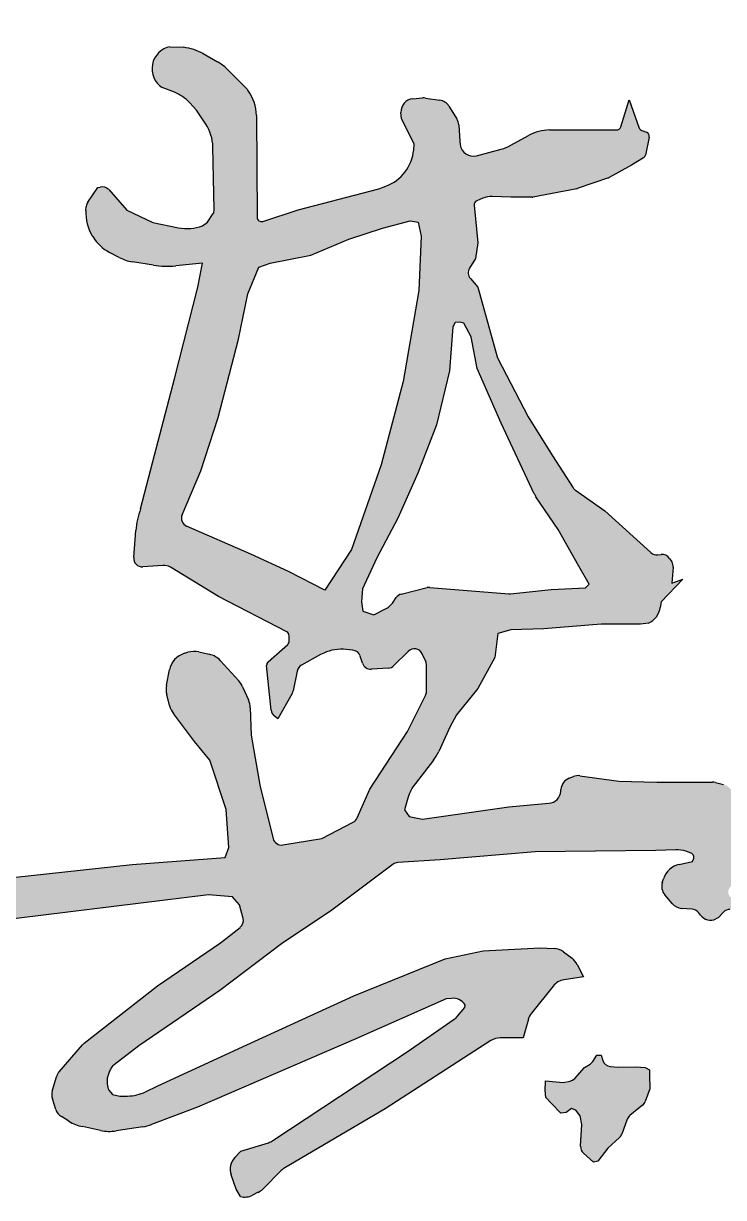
# Model space of a CAD drawing. Extents: x 69728788 to 150676229, y 20333219 to 43663798.
# Drawn here: x 75275918 to 75276262, y 20713188 to 20713764 of the extents above; entities that cross this region are included whole.
import ezdxf

# ---------------------------------------------------------------- set-up
doc = ezdxf.new("R2010")
doc.units = 0
doc.header["$LTSCALE"] = 1000
doc.header["$MEASUREMENT"] = 0
doc.layers.add('PIPE-喷淋', color=6, linetype='CONTINUOUS')
doc.layers.add('签名', color=7, linetype='CONTINUOUS')

# ---------------------------------------------------------------- blocks, each defined once
blk = doc.blocks.new('签字')
at = {"layer": '签名'}
h = blk.add_hatch(color=4, dxfattribs=at)
h.paths.add_polyline_path([(1873709.64, 463052.01), (1873729.96, 463049.28), (1873741.29, 463044.98), (1873750.67, 463039.91), (1873753.8, 463033.66), (1873754.58, 463026.24), (1873754.97, 463019.6), (1873754.97, 463018.04), (1873758.49, 463021.17), (1873763.57, 463028.97), (1873769.43, 463037.95), (1873767.08, 463048.1), (1873764.34, 463052.21, 0.161293), (1873748.55, 463064.53), (1873742.07, 463066.84), (1873717.07, 463074.26), (1873683.81, 463082.39, -0.055927), (1873677.14, 463084.84), (1873662.9, 463091.95, -0.036786), (1873658.87, 463094.35), (1873650.88, 463099.94, 0.116967), (1873637.2, 463105.36, 0.125161), (1873635.66, 463105.08), (1873627.44, 463101.31, 0.089225), (1873626.51, 463100.67, -0.045924), (1873626.96, 463101.04), (1873622.01, 463097.64, 0.195275), (1873620.69, 463095.64), (1873620.17, 463093.06, 0.293872), (1873621.43, 463089.85), (1873626.8, 463085.97), (1873632.27, 463084.02), (1873638.13, 463078.16), (1873640.13, 463064.21, 0.040442), (1873640.09, 463063.7, 0.74192), (1873645.92, 463061.93), (1873647.9, 463064.89), (1873656.5, 463067.62), (1873665.09, 463066.06), (1873671.74, 463061.38), (1873679.22, 463054.97, 0.146226), (1873680.89, 463054.23), (1873695.18, 463052.4)])
h.paths.add_polyline_path([(1873946.14, 462706.53, -0.224051), (1873952.08, 462694.3), (1873952.4, 462666.9, 0.252735), (1873959.75, 462653.66), (1873966.28, 462649.48), (1873972.54, 462650.11, 0.405395), (1873986.85, 462667.07), (1873985.75, 462682.79), (1873997.87, 462686.25), (1874001.34, 462687.98), (1873989.65, 462694.46), (1873987.49, 462703.11), (1873987.83, 462718.83, 0.116113), (1873986.32, 462725.97), (1873978.39, 462742.81, 0.062977), (1873976.25, 462746.18), (1873967, 462757.35, 0.230474), (1873954.29, 462763.12), (1873942.47, 462762.8), (1873938.71, 462761.81, 0.141943), (1873931.1, 462757.26), (1873920.86, 462746.26, 0.175293), (1873916.61, 462736.28), (1873916.5, 462734.25), (1873917.8, 462728.63), (1873918.67, 462728.63)])
h.paths.add_polyline_path([(1873920.95, 462566.36, 0.097987), (1873919.41, 462572.35), (1873914.91, 462581.72, 0.115547), (1873910.35, 462587.39), (1873893.33, 462600.67), (1873873.99, 462610.02), (1873864.77, 462610.19), (1873856.53, 462605.66), (1873849.04, 462590.7), (1873855.48, 462578.34, 0.112428), (1873860.05, 462572.94), (1873869.63, 462565.77), (1873878.03, 462560.43, -0.190711), (1873884.91, 462550.93), (1873891.88, 462523.71, -0.218827), (1873889.5, 462510.61), (1873878.36, 462494.71), (1873881.86, 462489.67, 0.115033), (1873887.22, 462484.81), (1873896.71, 462479.54, 0.14431), (1873905.5, 462477.57), (1873910.17, 462477.89), (1873915.55, 462489.71, 0.064737), (1873916.76, 462493.64), (1873921.8, 462523.31, 0.042109), (1873922.02, 462525.98), (1873922.02, 462547.69)])
h.paths.add_polyline_path([(1873772.15, 462186.93, 0.133698), (1873774.11, 462189.65), (1873777.55, 462198.88), (1873777.18, 462208.98), (1873777.18, 462212.83), (1873774.06, 462214.67), (1873767.08, 462215.04), (1873754.21, 462214.85), (1873748.28, 462215.42, -0.296761), (1873742.84, 462219.75), (1873741.53, 462223.67), (1873738.41, 462223.67), (1873735.51, 462219.18, -0.111035), (1873733.52, 462217.22), (1873729.41, 462214.67), (1873722.17, 462206.67, -0.159662), (1873718.72, 462204.7), (1873713.6, 462203.65), (1873700.74, 462204.76), (1873700.59, 462204.08), (1873700.3, 462197.91), (1873700.89, 462192.63), (1873705.3, 462187.93), (1873712.06, 462181.17), (1873715.88, 462181.46), (1873719.7, 462184.4), (1873722.93, 462183.23), (1873726.17, 462179.11), (1873727.34, 462172.65), (1873726.52, 462156.67, 0.22558), (1873728.61, 462151.61), (1873735.87, 462145.04), (1873739.1, 462145.63), (1873746.45, 462155.32), (1873755.03, 462163.04, 0.121444), (1873756.74, 462165.56), (1873760.83, 462176.6, -0.134274), (1873762.79, 462179.33)])
h = blk.add_hatch(color=4, dxfattribs=at)
h.paths.add_polyline_path([(1874066.38, 462541.85, -0.231178), (1874067.88, 462544.21), (1874096.85, 462562.03), (1874124.71, 462576.68, -0.274551), (1874127.96, 462576.51), (1874131.69, 462574.02, -0.290357), (1874133.08, 462570.9), (1874130.55, 462553.87, -0.282713), (1874128.41, 462551.32), (1874121.93, 462549.16, 0.12974), (1874108.32, 462540.25), (1874107.51, 462538.09), (1874106.44, 462530.06, 0.07073), (1874107.18, 462521.12), (1874108.37, 462515.92, 0.118418), (1874114.97, 462502.58), (1874137.26, 462475.85), (1874155.91, 462454.11), (1874162.87, 462445.77, -0.191696), (1874163.6, 462443.53), (1874163.14, 462436.14, 0.465128), (1874166.66, 462432.78), (1874198.64, 462436.25), (1874240.22, 462445.56, 0.44834), (1874242.53, 462449.72), (1874241.44, 462452.87), (1874236.2, 462458.48), (1874232.93, 462462.45, -0.157491), (1874230.76, 462467.91), (1874230.54, 462471.4, -0.24693), (1874234.16, 462479.53), (1874234.35, 462479.67, 0.440579), (1874235.39, 462493.75), (1874224.23, 462505.58), (1874210.92, 462514.55, -0.170294), (1874207.14, 462519.62), (1874204.99, 462526.5, -0.102372), (1874204.6, 462530.35), (1874205.77, 462541.43, -0.373734), (1874214.94, 462549.99), (1874215.15, 462549.99, 0.254103), (1874223.01, 462554.63), (1874228.07, 462563.31), (1874229.11, 462561.96), (1874231.3, 462552.19), (1874231.85, 462549.99, 0.331647), (1874240.71, 462542.77), (1874242.19, 462542.71), (1874248.75, 462542.71, 0.263355), (1874256.95, 462547.34), (1874257.53, 462548.31), (1874259.16, 462557.79, -0.184975), (1874262.65, 462563.67), (1874266.46, 462566.69, -0.149598), (1874271.67, 462568.72), (1874288.59, 462570), (1874324.5, 462569.25), (1874337.22, 462565.88), (1874349.57, 462561.02), (1874359.67, 462554.67), (1874372.77, 462540.09), (1874393.48, 462519.13), (1874400.22, 462510.9), (1874401.34, 462499.69), (1874404.71, 462488.85), (1874408.46, 462450.26), (1874405.84, 462434.18), (1874391.99, 462433.06), (1874389.75, 462425.59), (1874386.76, 462415.87), (1874375.16, 462405.4), (1874367.3, 462391.19), (1874355.7, 462377.36), (1874347.85, 462374.74), (1874341.86, 462382.59), (1874337.37, 462385.58), (1874325.02, 462384.09), (1874323.41, 462376.13), (1874306.2, 462372.02), (1874262.8, 462368.65), (1874254.94, 462365.66), (1874262.52, 462344.45), (1874265.51, 462321.13), (1874275.02, 462294.43), (1874314.27, 462211.21), (1874323.85, 462191.12), (1874324.8, 462172.95), (1874295.13, 462160.51), (1874279.81, 462170.08), (1874259.71, 462216.95), (1874241.7, 462258.66, 0.119239), (1874232.69, 462270.63), (1874222.37, 462279.13), (1874212.8, 462287.74), (1874213.06, 462291.07, 0.267055), (1874199.39, 462319.75), (1874190.04, 462326.21), (1874179.5, 462344.27), (1874170.46, 462354.8), (1874168.9, 462355.92, 0.225942), (1874160.8, 462357.35), (1874144.24, 462352.79, -0.047725), (1874142.45, 462352.47), (1874066.56, 462346.52), (1874011.55, 462345.23), (1874004.21, 462344.12), (1874005.01, 462346.63, -0.302854), (1874013.28, 462353.28), (1874089.9, 462360.07), (1874144.85, 462368.12, 0.079622), (1874147.74, 462369.03), (1874156.55, 462373.43, 0.447831), (1874159.04, 462382.6), (1874153.86, 462390.56, 0.101957), (1874152.05, 462392.39), (1874144.11, 462397.68), (1874123.78, 462395.43), (1874034.18, 462387.9), (1874013.1, 462387.9), (1873988.25, 462384.14), (1873977.71, 462380.38), (1873970.18, 462369.85), (1873969.5, 462285.62, -0.1506), (1873963.83, 462267.73), (1873962.65, 462266.02), (1873957.37, 462256, -0.07539), (1873951.7, 462248.31), (1873942.56, 462239.17, -0.258442), (1873936.62, 462237.47), (1873932.48, 462238.43, -0.172364), (1873928.88, 462240.72), (1873925.93, 462244.52, -0.116492), (1873924.71, 462247.18), (1873921.99, 462260.75), (1873919.86, 462318.18, 0.257654), (1873916.69, 462323.46), (1873912.78, 462325.72), (1873911.91, 462333.96, 0.137932), (1873910.63, 462337.17), (1873905.89, 462343.37, -0.130882), (1873904.63, 462346.4), (1873902.43, 462362.93, 0.375873), (1873896.11, 462368.46), (1873868.85, 462368.46, 0.153785), (1873865.2, 462367.31), (1873845.72, 462353.68), (1873838.18, 462349.02, 0.298099), (1873835.23, 462342.7), (1873836.1, 462340.26), (1873874.48, 462337.07, -0.449386), (1873877.34, 462333.26), (1873876.88, 462331), (1873836.38, 462331, 0.210128), (1873831.69, 462328.93), (1873827.77, 462324.67), (1873826.08, 462323.93, -0.340919), (1873814.75, 462326.76), (1873813.15, 462328.79, 0.210758), (1873808.6, 462331.2), (1873800.64, 462331.77, -0.201903), (1873794.02, 462335.13), (1873788.44, 462341.71, -0.259318), (1873786.64, 462350.83), (1873787.5, 462353.5, -0.264412), (1873799.12, 462364.14), (1873808.76, 462366.35), (1873809.53, 462368.07, 0.42547), (1873807.8, 462372.32), (1873803.98, 462373.85, 0.080244), (1873797.11, 462374.81), (1873781.84, 462374.26), (1873692.95, 462373.23), (1873623.25, 462367.43), (1873591.89, 462365.44, 0.145884), (1873588.47, 462364.18), (1873543.4, 462330.42), (1873506.44, 462305.63), (1873461.03, 462271.33), (1873401.37, 462230.71), (1873383.09, 462216.61, 0.151784), (1873379.83, 462211.97), (1873378.14, 462206.73), (1873378.14, 462202.46, 0.121298), (1873379.24, 462198.02), (1873381.97, 462194.87), (1873387.36, 462193.49), (1873393.03, 462193.62, 0.108689), (1873406.34, 462196.86), (1873415.32, 462201.26), (1873480.79, 462231.31), (1873559.68, 462267.41), (1873626.78, 462294.67), (1873654.79, 462300.56), (1873696.82, 462302.77), (1873706.96, 462302.24, -0.148728), (1873713.93, 462299.71), (1873720.22, 462295, -0.11645), (1873723.97, 462290.5), (1873728.53, 462281.41), (1873714.27, 462279.22, 0.187953), (1873706.25, 462274.58), (1873690.36, 462254.74, 0.102525), (1873688.02, 462250.13), (1873684.29, 462236.47), (1873667.4, 462236.47, 0.144191), (1873660.49, 462234.43), (1873582.54, 462184.16), (1873508.73, 462140.78, 0.063491), (1873506.18, 462138.8), (1873492.57, 462125.21, -0.080592), (1873489.26, 462122.82), (1873485, 462120.69, -0.178905), (1873476.21, 462119.73), (1873472.92, 462125.09), (1873469.36, 462135.62, -0.27945), (1873472.04, 462148.56), (1873476.36, 462153.21), (1873496.68, 462159.3, 0.073381), (1873500.05, 462160.88), (1873598.76, 462226.15), (1873633.46, 462250.22, 0.06755), (1873635.99, 462252.53), (1873641.23, 462258.82), (1873641.54, 462260.56, 0.305341), (1873631.51, 462265.49), (1873627.51, 462265.2), (1873561.15, 462235.73), (1873444.5, 462185.55), (1873410.77, 462172.75, -0.052637), (1873404.3, 462171.04), (1873384.63, 462168.02, -0.090596), (1873373.18, 462168.34), (1873359.88, 462171.16, -0.085038), (1873349.88, 462175.14), (1873344.33, 462178.53, -0.181064), (1873340.19, 462183.81), (1873337.71, 462191.65, -0.147202), (1873337.64, 462197.16), (1873340.69, 462207.83, -0.109427), (1873342.66, 462211.46), (1873359.84, 462231.27, -0.048018), (1873361.17, 462232.53), (1873415, 462274.7), (1873461.45, 462306.38), (1873475.88, 462317.79, 0.298156), (1873478.09, 462324.41), (1873475.46, 462334.37), (1873470.3, 462340.27), (1873452.61, 462341.74), (1873254.82, 462317.47), (1873145.53, 462305.66), (1872905.52, 462286.1, -0.291644), (1872899.46, 462289.3), (1872883.04, 462318.19), (1872883.04, 462320.55, -0.383842), (1872888.75, 462326.89), (1872925.07, 462330.71), (1873204.51, 462343.24), (1873396.4, 462363.93), (1873464.97, 462369.09), (1873467.71, 462376.49), (1873465.64, 462404.39), (1873453.52, 462440.68), (1873442.39, 462454.59), (1873426.75, 462475.16, -0.101619), (1873423.97, 462480.93), (1873421.91, 462489.17, -0.109256), (1873421.72, 462496.05), (1873423.86, 462507.15, -0.280752), (1873435.01, 462519.43), (1873437.52, 462520.17, -0.126758), (1873445.47, 462520.44), (1873453.23, 462518.71, -0.15474), (1873461.56, 462513.88), (1873474.95, 462499.16, -0.081557), (1873477.76, 462494.83), (1873482, 462485.15, -0.093443), (1873483.33, 462479.39), (1873484.14, 462459.22), (1873490.63, 462421.22), (1873500.15, 462383.17, 0.390931), (1873507.38, 462378.43), (1873536.08, 462383.21), (1873559.14, 462395.16, 0.171134), (1873562.04, 462398.25), (1873571.33, 462419.36), (1873599.16, 462462), (1873612.41, 462488.46, 0.116513), (1873613.08, 462491.32), (1873613.08, 462510.67, 0.107138), (1873612.51, 462513.31), (1873609.93, 462518.99, 0.523435), (1873599.62, 462520.85), (1873589.12, 462510.36, -0.18265), (1873585.01, 462508.51), (1873572.52, 462507.73, -0.340063), (1873566.07, 462512.07), (1873564.28, 462517.43, 0.294066), (1873558.9, 462521.75), (1873553.98, 462522.27, 0.133568), (1873537.47, 462519.59), (1873535.16, 462518.54), (1873521.04, 462510.71, 0.220074), (1873517.88, 462506.38), (1873514.95, 462491.75, -0.080659), (1873514.23, 462489.84), (1873503.62, 462471.27), (1873501.07, 462473.3, -0.201849), (1873498.71, 462477.65), (1873495.43, 462510.44, -0.240558), (1873496.48, 462513.14), (1873510.89, 462525.94, 0.21433), (1873511.96, 462528.32), (1873511.96, 462532.36, 0.280337), (1873510.24, 462535.19), (1873460.02, 462561.18), (1873424.6, 462582.76, 0.156534), (1873418.92, 462584.13), (1873404.37, 462583.05, -0.46076), (1873397.55, 462589.93), (1873399.18, 462609.72, -0.064651), (1873402.63, 462625.76), (1873412.9, 462665.1), (1873427.5, 462721.25), (1873444.72, 462788.92), (1873448.09, 462806.42), (1873428.53, 462804.47, -0.064936), (1873412.05, 462804.96), (1873396.62, 462807.45, -0.080775), (1873386.91, 462810.68), (1873379.83, 462814.38, -0.135752), (1873367.42, 462825.99), (1873367.06, 462826.58, -0.154043), (1873362.44, 462845.19), (1873362.63, 462848.21, -0.136703), (1873363.76, 462851.44), (1873371.09, 462862.04), (1873372.82, 462862.48, -0.279334), (1873379.15, 462860.56), (1873392.62, 462845.54), (1873411.77, 462836.28), (1873430.56, 462832.52, 0.141167), (1873448.14, 462833.99), (1873451.8, 462836.62), (1873456.15, 462842.89, 0.122029), (1873456.82, 462845.88), (1873455.82, 462892.01, 0.13949), (1873450.68, 462908.68), (1873443.9, 462919.11), (1873438.85, 462924.48, 0.109197), (1873427.48, 462932.22), (1873418.58, 462935.77, -0.674227), (1873424.27, 462965.74), (1873434.39, 462965.27, -0.092395), (1873448.64, 462960.63), (1873459.3, 462954.6, -0.067551), (1873466.12, 462949.41), (1873480.97, 462934.57), (1873481.66, 462933.63, -0.157847), (1873487.84, 462915), (1873488.35, 462840.19, 0.507739), (1873492.53, 462837.19), (1873518.64, 462845.71), (1873577.93, 462861.13), (1873583.2, 462863.12, 0.285141), (1873603.68, 462889.77), (1873604.1, 462893.94), (1873594.55, 462913.02), (1873594.3, 462917.3, -0.404917), (1873602.98, 462927.38), (1873610.12, 462928.03, -0.059906), (1873612.4, 462927.96), (1873622.85, 462926.39, -0.217925), (1873629.52, 462922.05), (1873635.41, 462912.74, -0.127757), (1873636.87, 462908.16), (1873637.53, 462896.32), (1873637.91, 462893.49, 0.45192), (1873649.84, 462885.52), (1873668.02, 462890.36, 0.061267), (1873675.24, 462893.27), (1873688.26, 462900.47, -0.126968), (1873703.68, 462904.45), (1873753, 462904.45, 0.329734), (1873756.05, 462906.7), (1873762.15, 462926.67), (1873769.66, 462905.9, 0.229531), (1873771.65, 462903.96), (1873774.89, 462902.88, -0.382276), (1873777, 462899.19), (1873774.17, 462886.02, -0.203047), (1873772.74, 462883.99), (1873764.01, 462878.53), (1873747.33, 462869.27), (1873723.86, 462861.25), (1873691.13, 462855.08), (1873675.07, 462855.08), (1873661.41, 462855.57, 0.112418), (1873654.46, 462854.24), (1873650.03, 462852.31, 0.326044), (1873648.14, 462849.06), (1873650.95, 462821.53), (1873649.1, 462809.8), (1873644.75, 462802.69, 0.328096), (1873645.4, 462795.17), (1873650.95, 462788.82), (1873665.11, 462737.51, 0.053255), (1873665.61, 462736.25), (1873688.01, 462693.42), (1873705.79, 462664.79), (1873720.92, 462641.19, 0.098742), (1873722.64, 462639.39), (1873744.32, 462624.32), (1873778.22, 462593.53, 0.218816), (1873783.29, 462591.92), (1873785.73, 462592.23, -0.291918), (1873791.92, 462589.28), (1873793.6, 462586.6, -0.158896), (1873794.56, 462582.76), (1873793.72, 462571.02), (1873801.62, 462573.98), (1873785.82, 462557.2), (1873785.15, 462553.21, -0.240188), (1873776.55, 462541.57), (1873770.59, 462540.79), (1873741.73, 462540.79), (1873699.48, 462537.33), (1873675.23, 462536.64), (1873665.53, 462533.87), (1873663.43, 462516.4), (1873650.96, 462493.56), (1873635.03, 462474.18), (1873630.18, 462465.18), (1873622.04, 462447.18, -0.059303), (1873618.15, 462440.73), (1873604.88, 462423.68, 0.096023), (1873599.39, 462412.86), (1873596.93, 462404.27), (1873600.39, 462399.42), (1873610.09, 462397.34), (1873673.64, 462406.43), (1873703.2, 462409.04, 0.368288), (1873711.89, 462417.88), (1873711.99, 462419.28, -0.287337), (1873717.98, 462427.48), (1873721.16, 462428.75, -0.1299), (1873726, 462429.34), (1873754.7, 462425.4), (1873782.67, 462424.62), (1873823.46, 462424.62, -0.061275), (1873825.77, 462424.34), (1873831.76, 462422.84, -0.265952), (1873838.61, 462416.27), (1873840.95, 462408.32), (1873844.15, 462397.44, 0.385739), (1873855.11, 462390.75), (1873863.24, 462392.3, 0.134429), (1873867.78, 462394.52), (1873880.37, 462405.62, 0.361907), (1873882.24, 462417.71), (1873879.03, 462423.07), (1873877.97, 462432.05, -0.367837), (1873884.84, 462442.37), (1873893.14, 462444.74, -0.157947), (1873899.03, 462444.53), (1873901.09, 462443.78, -0.191883), (1873906.37, 462439.07), (1873908.55, 462434.72), (1873912.44, 462421.52), (1873912.9, 462416.43, 0.175535), (1873915.66, 462410.53), (1873919.43, 462406.77), (1873933.81, 462406.08, 0.100406), (1873937.57, 462406.66), (1873945.25, 462409.49, 0.271742), (1873951.39, 462416.97), (1873955.17, 462440.93), (1873966.83, 462486.74), (1873978.73, 462524.43), (1873990.14, 462551.95), (1873993.25, 462549.63), (1873994.02, 462543.41), (1873989.36, 462510.8), (1873980.82, 462478.2), (1873974.6, 462447.92), (1873971.49, 462426.95), (1873971.49, 462412.98, 0.280775), (1873981.38, 462414.11), (1873983.92, 462416.08), (1874018.11, 462422.29), (1874120.4, 462426.05, 0.384258), (1874123.46, 462429.02), (1874123.97, 462436.53, 0.192772), (1874123.23, 462438.78), (1874100.74, 462465.75), (1874084.59, 462481.89, -0.038185), (1874081.43, 462485.58), (1874071.59, 462498.98, -0.150784), (1874065.43, 462516.73), (1874065, 462529.42)])
h.paths.add_polyline_path([(1873606.87, 462836.71), (1873609.12, 462826.34), (1873607.45, 462786.28), (1873595.9, 462719.35), (1873579.73, 462658.18), (1873557.79, 462595.87), (1873538.16, 462565.86), (1873511.59, 462579.71), (1873483.87, 462592.4), (1873436.54, 462612.97, -0.411776), (1873433.22, 462621.3), (1873446.92, 462653.57), (1873459.62, 462692.8), (1873474.63, 462750.51), (1873481.56, 462783.97), (1873489.65, 462803.59), (1873498.08, 462806.5), (1873527.88, 462812.36), (1873555.86, 462824.09), (1873580.69, 462832.2), (1873601, 462837.62)], flags=16)
h.paths.add_polyline_path([(1873637.65, 462763.09), (1873640.44, 462762.29), (1873646.01, 462752.34), (1873650.39, 462728.87), (1873667.92, 462688.68), (1873692.4, 462636.77, 0.039662), (1873693.65, 462634.58), (1873710.06, 462610.56), (1873725.19, 462583.5), (1873732.76, 462570.37), (1873729.97, 462567.59), (1873704.88, 462566.39), (1873674.35, 462563.14), (1873615.53, 462567.9, 0.081589), (1873613.47, 462567.73), (1873594.54, 462563, 0.183834), (1873590.82, 462560.41), (1873588.55, 462557.08, -0.12786), (1873582.51, 462551.81), (1873574.27, 462547.69), (1873566.3, 462550.48), (1873565.26, 462557.24), (1873566.07, 462566.95), (1873576.6, 462589.6), (1873591.99, 462618.74), (1873606.57, 462651.91), (1873620.34, 462687.52), (1873630.05, 462727.17), (1873632.48, 462759.54), (1873634.07, 462762.69)], flags=16)
h.paths.add_polyline_path([(1874267.26, 462531.01), (1874273.08, 462536.73), (1874276.76, 462539.92, -0.191823), (1874283.44, 462542.24), (1874299.31, 462541.54), (1874309.51, 462539.72, -0.10674), (1874313.25, 462538.19), (1874332.53, 462524.94), (1874351.46, 462511.78, -0.07439), (1874353.52, 462509.84), (1874366.74, 462493.03, -0.129106), (1874373.19, 462478.18), (1874375.17, 462465.29, -0.195793), (1874369.6, 462441.91), (1874366.19, 462437.14), (1874361.82, 462430.15), (1874347.39, 462418.36), (1874339.96, 462414.43), (1874335.59, 462415.3), (1874330.78, 462422.73), (1874325.1, 462429.28), (1874323.79, 462440.2), (1874323.79, 462451.56), (1874322.48, 462460.73), (1874317.23, 462468.59), (1874311.98, 462472.09), (1874305.43, 462472.52), (1874297.56, 462479.51), (1874291.44, 462488.25), (1874285.76, 462503.1), (1874281.38, 462510.96), (1874274.39, 462519.7), (1874268.27, 462524.94), (1874266.45, 462526.68)], flags=16)
h.paths.add_polyline_path([(1874246.69, 462474.45), (1874248.04, 462476.07), (1874248.32, 462476.07), (1874260.48, 462477.15), (1874266.03, 462474.38, -0.319194), (1874267.77, 462471.12), (1874266.98, 462464.99), (1874267.68, 462464.22, 0.170609), (1874273.27, 462461.24), (1874276.98, 462460.67), (1874281.38, 462459.71, -0.270894), (1874283.75, 462457.54), (1874284.28, 462455.8), (1874283.74, 462450.67), (1874283.43, 462449.12, -0.35173), (1874280.37, 462446.56), (1874269.68, 462446.35), (1874259.54, 462447.54, -0.28734), (1874256.9, 462449.66), (1874255.9, 462452.56, 0.155831), (1874254.74, 462454.11, 0.184917), (1874252.67, 462455.06), (1874249.67, 462455.26), (1874246.69, 462459.86), (1874246.69, 462467.69)], flags=16)
h.paths.add_polyline_path([(1874190.06, 462394.64), (1874197.63, 462402.54), (1874204.5, 462407.01), (1874209.85, 462409.81, -0.109091), (1874213.83, 462410.89), (1874218.94, 462411.13), (1874233.73, 462409.41), (1874240.66, 462408.55, 0.069308), (1874243.3, 462408.59), (1874248.3, 462409.35, 0.13629), (1874252.96, 462411.46), (1874258.04, 462415.68, -0.117467), (1874262.01, 462417.65), (1874268.56, 462419.16, -0.049761), (1874270.44, 462419.4), (1874280.65, 462419.69, -0.063156), (1874283.05, 462419.45), (1874293.9, 462416.97), (1874294.96, 462416.57, -0.311276), (1874301.12, 462407.63), (1874301.12, 462407.01), (1874297.68, 462399.79), (1874291.68, 462391.71, -0.162986), (1874286.7, 462388.24), (1874283.93, 462387.43), (1874269.14, 462387.08), (1874263.29, 462387.08, 0.140475), (1874258.22, 462385.63), (1874252.29, 462381.93), (1874248.86, 462380.21), (1874244.04, 462379.18), (1874242.57, 462379.36, -0.312011), (1874234.78, 462386.07), (1874233.2, 462387.19), (1874229.6, 462386.05), (1874225.82, 462377.81), (1874223.41, 462374.37), (1874220.92, 462372.97, -0.174687), (1874214.52, 462371.89), (1874210.35, 462372.65), (1874204.83, 462375.96, -0.082204), (1874202.45, 462377.98), (1874199.69, 462381.24), (1874192.81, 462388.46), (1874189.72, 462391.89)], flags=16)
h.paths.add_polyline_path([(1874213.42, 462353.47), (1874215.74, 462354.72, 0.21493), (1874221.88, 462359.62), (1874223.75, 462363.27), (1874225.24, 462365.95), (1874227.78, 462365.95), (1874231.96, 462365.06), (1874233.7, 462362.27, 0.120194), (1874236.95, 462359.1), (1874238.22, 462358.35), (1874242.7, 462354.18), (1874247.69, 462350.9, -0.198061), (1874251.8, 462344.88), (1874253.14, 462338.53), (1874253.54, 462327.55, -0.06461), (1874253.31, 462325.1), (1874253.18, 462324.49, -0.302829), (1874248.06, 462319.61), (1874247.26, 462319.48, -0.052243), (1874245.27, 462319.34), (1874237.92, 462319.6), (1874232.11, 462320.05), (1874229.72, 462322.43), (1874228.82, 462325.12), (1874228.66, 462331.41, 0.37754), (1874223.91, 462338.37), (1874221.81, 462342.4), (1874221.07, 462344.19), (1874219.13, 462345.38), (1874216.3, 462345.98), (1874213.61, 462348.07), (1874212.86, 462351.5)], flags=16)
at = {"layer": '签名', "color": 4}
for p, q in [((1873424.27, 462965.74, -1593.37), (1873434.39, 462965.27, -1593.37)), ((1873448.64, 462960.63, -1593.37), (1873459.3, 462954.6, -1593.37)), ((1873466.12, 462949.41, -1593.37), (1873480.97, 462934.57, -1593.37)), ((1873427.48, 462932.22, -1593.37), (1873418.58, 462935.77, -1593.37)), ((1873480.97, 462934.57, -1593.37), (1873481.66, 462933.63, -1593.37)), ((1873443.9, 462919.11, -1593.37), (1873438.85, 462924.48, -1593.37)), ((1873602.98, 462927.38, -1593.37), (1873610.12, 462928.03, -1593.37)), ((1873612.4, 462927.96, -1593.37), (1873622.85, 462926.39, -1593.37)), ((1873629.52, 462922.05, -1593.37), (1873635.41, 462912.74, -1593.37)), ((1873756.05, 462906.7, -1593.37), (1873762.15, 462926.67, -1593.37)), ((1873762.15, 462926.67, -1593.37), (1873769.66, 462905.9, -1593.37)), ((1873450.68, 462908.68, -1593.37), (1873443.9, 462919.11, -1593.37)), ((1873487.84, 462915, -1593.37), (1873488.35, 462840.19, -1593.37)), ((1873594.55, 462913.02, -1593.37), (1873594.3, 462917.3, -1593.37)), ((1873604.1, 462893.94, -1593.37), (1873594.55, 462913.02, -1593.37)), ((1873636.87, 462908.16, -1593.37), (1873637.53, 462896.32, -1593.37)), ((1873703.68, 462904.45, -1593.37), (1873753, 462904.45, -1593.37)), ((1873771.65, 462903.96, -1593.37), (1873774.89, 462902.88, -1593.37)), ((1873637.53, 462896.32, -1593.37), (1873637.91, 462893.49, -1593.37)), ((1873675.24, 462893.27, -1593.37), (1873688.26, 462900.47, -1593.37)), ((1873777, 462899.19, -1593.37), (1873774.17, 462886.02, -1593.37)), ((1873456.82, 462845.88, -1593.37), (1873455.82, 462892.01, -1593.37)), ((1873603.68, 462889.77, -1593.37), (1873604.1, 462893.94, -1593.37)), ((1873649.84, 462885.52, -1593.37), (1873668.02, 462890.36, -1593.37)), ((1873764.01, 462878.53, -1593.37), (1873747.58, 462869.41, -1593.37)), ((1873772.74, 462883.99, -1593.37), (1873764.01, 462878.53, -1593.37)), ((1873747.06, 462869.18, -1593.37), (1873724.08, 462861.33, -1593.37)), ((1873363.76, 462851.44, -1593.37), (1873371.09, 462862.04, -1593.37)), ((1873371.09, 462862.04, -1593.37), (1873372.82, 462862.48, -1593.37)), ((1873379.15, 462860.56, -1593.37), (1873392.62, 462845.54, -1593.37)), ((1873518.64, 462845.71, -1593.37), (1873577.93, 462861.13, -1593.37)), ((1873577.93, 462861.13, -1593.37), (1873583.2, 462863.12, -1593.37)), ((1873723.64, 462861.21, -1593.37), (1873691.42, 462855.14, -1593.37)), ((1873654.46, 462854.24, -1593.37), (1873650.03, 462852.31, -1593.37)), ((1873675.07, 462855.08, -1593.37), (1873661.41, 462855.57, -1593.37)), ((1873690.83, 462855.08, -1593.37), (1873675.07, 462855.08, -1593.37)), ((1873362.44, 462845.19, -1593.37), (1873362.63, 462848.21, -1593.37)), ((1873392.62, 462845.54, -1593.37), (1873411.77, 462836.28, -1593.37)), ((1873492.53, 462837.19, -1593.37), (1873518.64, 462845.71, -1593.37)), ((1873648.14, 462849.06, -1593.37), (1873650.95, 462821.53, -1593.37)), ((1873411.77, 462836.28, -1593.37), (1873430.56, 462832.52, -1593.37)), ((1873448.14, 462833.99, -1593.37), (1873451.8, 462836.62, -1593.37)), ((1873451.8, 462836.62, -1593.37), (1873456.15, 462842.89, -1593.37)), ((1873580.69, 462832.2, -1593.37), (1873601, 462837.62, -1593.37)), ((1873601, 462837.62, -1593.37), (1873606.87, 462836.71, -1593.37)), ((1873606.87, 462836.71, -1593.37), (1873609.12, 462826.34, -1593.37)), ((1873367.42, 462825.99, -1593.37), (1873367.06, 462826.58, -1593.37)), ((1873555.86, 462824.09, -1593.37), (1873580.69, 462832.2, -1593.37)), ((1873609.12, 462826.34, -1593.37), (1873607.45, 462786.28, -1593.37)), ((1873527.88, 462812.36, -1593.37), (1873555.86, 462824.09, -1593.37)), ((1873650.95, 462821.53, -1593.37), (1873649.1, 462809.8, -1593.37)), ((1873386.91, 462810.68, -1593.37), (1873379.83, 462814.38, -1593.37)), ((1873498.08, 462806.5, -1593.37), (1873527.88, 462812.36, -1593.37)), ((1873649.1, 462809.8, -1593.37), (1873644.75, 462802.69, -1593.37)), ((1873412.05, 462804.96, -1593.37), (1873396.62, 462807.45, -1593.37)), ((1873448.09, 462806.42, -1593.37), (1873428.53, 462804.47, -1593.37)), ((1873444.72, 462788.92, -1593.37), (1873448.09, 462806.42, -1593.37)), ((1873481.56, 462783.97, -1593.37), (1873489.65, 462803.59, -1593.37)), ((1873489.65, 462803.59, -1593.37), (1873498.08, 462806.5, -1593.37)), ((1873645.4, 462795.17, -1593.37), (1873650.95, 462788.82, -1593.37)), ((1873427.5, 462721.25, -1593.37), (1873444.72, 462788.92, -1593.37)), ((1873474.63, 462750.51, -1593.37), (1873481.56, 462783.97, -1593.37)), ((1873607.45, 462786.28, -1593.37), (1873595.9, 462719.35, -1593.37)), ((1873650.95, 462788.82, -1593.37), (1873665.11, 462737.51, -1593.37)), ((1873632.48, 462759.54, -1593.37), (1873630.05, 462727.17, -1593.37)), ((1873634.07, 462762.69, -1593.37), (1873632.48, 462759.54, -1593.37)), ((1873637.65, 462763.09, -1593.37), (1873634.07, 462762.69, -1593.37)), ((1873640.44, 462762.29, -1593.37), (1873637.65, 462763.09, -1593.37)), ((1873646.01, 462752.34, -1593.37), (1873640.44, 462762.29, -1593.37)), ((1873459.62, 462692.8, -1593.37), (1873474.63, 462750.51, -1593.37)), ((1873650.39, 462728.87, -1593.37), (1873646.01, 462752.34, -1593.37)), ((1873665.61, 462736.25, -1593.37), (1873688.01, 462693.42, -1593.37)), ((1873630.05, 462727.17, -1593.37), (1873620.34, 462687.52, -1593.37)), ((1873667.92, 462688.68, -1593.37), (1873650.39, 462728.87, -1593.37)), ((1873412.9, 462665.1, -1593.37), (1873427.5, 462721.25, -1593.37)), ((1873595.9, 462719.35, -1593.37), (1873579.73, 462658.18, -1593.37)), ((1873446.92, 462653.57, -1593.37), (1873459.62, 462692.8, -1593.37)), ((1873620.34, 462687.52, -1593.37), (1873606.57, 462651.91, -1593.37)), ((1873692.4, 462636.77, -1593.37), (1873667.92, 462688.68, -1593.37)), ((1873688.01, 462693.42, -1593.37), (1873705.79, 462664.79, -1593.37)), ((1873402.63, 462625.76, -1593.37), (1873412.9, 462665.1, -1593.37)), ((1873412.9, 462665.1, -1593.37), (1873412.9, 462665.1, -1593.37)), ((1873705.79, 462664.79, -1593.37), (1873720.92, 462641.19, -1593.37)), ((1873433.22, 462621.3, -1593.37), (1873446.92, 462653.57, -1593.37)), ((1873579.73, 462658.18, -1593.37), (1873557.79, 462595.87, -1593.37)), ((1873606.57, 462651.91, -1593.37), (1873591.99, 462618.74, -1593.37)), ((1873722.64, 462639.39, -1593.37), (1873744.32, 462624.32, -1593.37)), ((1873710.06, 462610.56, -1593.37), (1873693.65, 462634.58, -1593.37)), ((1873591.99, 462618.74, -1593.37), (1873576.6, 462589.6, -1593.37)), ((1873744.32, 462624.32, -1593.37), (1873778.22, 462593.53, -1593.37)), ((1873397.55, 462589.93, -1593.37), (1873399.18, 462609.72, -1593.37)), ((1873483.87, 462592.4, -1593.37), (1873436.54, 462612.97, -1593.37)), ((1873725.19, 462583.5, -1593.37), (1873710.06, 462610.56, -1593.37)), ((1873557.79, 462595.87, -1593.37), (1873538.16, 462565.86, -1593.37)), ((1873418.92, 462584.13, -1593.37), (1873404.37, 462583.05, -1593.37)), ((1873511.59, 462579.71, -1593.37), (1873483.87, 462592.4, -1593.37)), ((1873576.6, 462589.6, -1593.37), (1873566.07, 462566.95, -1593.37)), ((1873783.29, 462591.92, -1593.37), (1873785.73, 462592.23, -1593.37)), ((1873791.92, 462589.28, -1593.37), (1873793.6, 462586.6, -1593.37)), ((1873460.02, 462561.18, -1593.37), (1873424.6, 462582.76, -1593.37)), ((1873538.16, 462565.86, -1593.37), (1873511.59, 462579.71, -1593.37)), ((1873732.76, 462570.37, -1593.37), (1873725.19, 462583.5, -1593.37)), ((1873794.56, 462582.76, -1593.37), (1873793.72, 462571.02, -1593.37)), ((1873566.07, 462566.95, -1593.37), (1873565.26, 462557.24, -1593.37)), ((1873594.54, 462563, -1593.37), (1873613.47, 462567.73, -1593.37)), ((1873615.53, 462567.9, -1593.37), (1873673.75, 462563.18, -1593.37)), ((1873704.88, 462566.39, -1593.37), (1873729.97, 462567.59, -1593.37)), ((1873729.97, 462567.59, -1593.37), (1873732.76, 462570.37, -1593.37)), ((1873801.62, 462573.98, -1593.37), (1873785.82, 462557.2, -1593.37)), ((1873793.72, 462571.02, -1593.37), (1873801.62, 462573.98, -1593.37)), ((1873510.24, 462535.19, -1593.37), (1873460.02, 462561.18, -1593.37)), ((1873588.55, 462557.08, -1593.37), (1873590.82, 462560.41, -1593.37)), ((1873674.94, 462563.2, -1593.37), (1873704.88, 462566.39, -1593.37)), ((1873565.26, 462557.24, -1593.37), (1873566.3, 462550.48, -1593.37)), ((1873566.3, 462550.48, -1593.37), (1873574.27, 462547.69, -1593.37)), ((1873574.27, 462547.69, -1593.37), (1873582.51, 462551.81, -1593.37)), ((1873785.82, 462557.2, -1593.37), (1873785.15, 462553.21, -1593.37)), ((1873741.73, 462540.79, -1593.37), (1873699.48, 462537.33, -1593.37)), ((1873770.59, 462540.79, -1593.37), (1873741.73, 462540.79, -1593.37)), ((1873776.55, 462541.57, -1593.37), (1873770.59, 462540.79, -1593.37)), ((1873511.96, 462528.32, -1593.37), (1873511.96, 462532.36, -1593.37)), ((1873665.53, 462533.87, -1593.37), (1873663.43, 462516.4, -1593.37)), ((1873675.23, 462536.64, -1593.37), (1873665.53, 462533.87, -1593.37)), ((1873699.48, 462537.33, -1593.37), (1873675.23, 462536.64, -1593.37)), ((1873496.48, 462513.14, -1593.37), (1873510.89, 462525.94, -1593.37)), ((1873435.01, 462519.43, -1593.37), (1873437.52, 462520.17, -1593.37)), ((1873445.47, 462520.44, -1593.37), (1873453.23, 462518.71, -1593.37)), ((1873535.16, 462518.54, -1593.37), (1873521.04, 462510.71, -1593.37)), ((1873537.47, 462519.59, -1593.37), (1873535.16, 462518.54, -1593.37)), ((1873558.9, 462521.75, -1593.37), (1873553.98, 462522.27, -1593.37)), ((1873566.07, 462512.07, -1593.37), (1873564.28, 462517.43, -1593.37)), ((1873599.62, 462520.85, -1593.37), (1873589.12, 462510.36, -1593.37)), ((1873612.51, 462513.31, -1593.37), (1873609.93, 462518.99, -1593.37)), ((1873663.43, 462516.4, -1593.37), (1873650.96, 462493.56, -1593.37)), ((1873421.72, 462496.05, -1593.37), (1873423.86, 462507.15, -1593.37)), ((1873461.56, 462513.88, -1593.37), (1873474.95, 462499.16, -1593.37)), ((1873498.71, 462477.65, -1593.37), (1873495.43, 462510.44, -1593.37)), ((1873517.88, 462506.38, -1593.37), (1873514.95, 462491.75, -1593.37)), ((1873585.01, 462508.51, -1593.37), (1873572.52, 462507.73, -1593.37)), ((1873613.08, 462491.32, -1593.37), (1873613.08, 462510.67, -1593.37)), ((1873423.97, 462480.93, -1593.37), (1873421.91, 462489.17, -1593.37)), ((1873477.76, 462494.83, -1593.37), (1873482, 462485.15, -1593.37)), ((1873514.23, 462489.84, -1593.37), (1873503.62, 462471.27, -1593.37)), ((1873650.96, 462493.56, -1593.37), (1873635.03, 462474.18, -1593.37)), ((1873599.16, 462462, -1593.37), (1873612.41, 462488.46, -1593.37)), ((1873442.39, 462454.59, -1593.37), (1873426.75, 462475.16, -1593.37)), ((1873483.33, 462479.39, -1593.37), (1873484.14, 462459.22, -1593.37)), ((1873503.62, 462471.27, -1593.37), (1873501.07, 462473.3, -1593.37)), ((1873635.03, 462474.18, -1593.37), (1873630.18, 462465.18, -1593.37)), ((1873630.18, 462465.18, -1593.37), (1873622.04, 462447.18, -1593.37)), ((1873453.52, 462440.68, -1593.37), (1873442.39, 462454.59, -1593.37)), ((1873484.14, 462459.22, -1593.37), (1873490.63, 462421.22, -1593.37)), ((1873571.33, 462419.36, -1593.37), (1873599.16, 462462, -1593.37)), ((1873465.64, 462404.39, -1593.37), (1873453.52, 462440.68, -1593.37)), ((1873618.15, 462440.73, -1593.37), (1873604.88, 462423.68, -1593.37)), ((1873717.98, 462427.48, -1593.37), (1873721.16, 462428.75, -1593.37)), ((1873726, 462429.34, -1593.37), (1873754.7, 462425.4, -1593.37)), ((1873490.63, 462421.22, -1593.37), (1873500.15, 462383.17, -1593.37)), ((1873754.7, 462425.4, -1593.37), (1873782.67, 462424.62, -1593.37)), ((1873782.67, 462424.62, -1593.37), (1873823.46, 462424.62, -1593.37)), ((1873825.77, 462424.34, -1593.37), (1873831.76, 462422.84, -1593.37)), ((1873562.04, 462398.25, -1593.37), (1873571.33, 462419.36, -1593.37)), ((1873599.39, 462412.86, -1593.37), (1873596.93, 462404.27, -1593.37)), ((1873711.89, 462417.88, -1593.37), (1873711.99, 462419.28, -1593.37)), ((1873467.71, 462376.49, -1593.37), (1873465.64, 462404.39, -1593.37)), ((1873596.93, 462404.27, -1593.37), (1873600.39, 462399.42, -1593.37)), ((1873610.09, 462397.34, -1593.37), (1873673.64, 462406.43, -1593.37)), ((1873673.64, 462406.43, -1593.37), (1873703.2, 462409.04, -1593.37)), ((1873536.08, 462383.21, -1593.37), (1873559.14, 462395.16, -1593.37)), ((1873600.39, 462399.42, -1593.37), (1873610.09, 462397.34, -1593.37)), ((1873464.97, 462369.09, -1593.37), (1873467.71, 462376.49, -1593.37)), ((1873507.38, 462378.43, -1593.37), (1873536.08, 462383.21, -1593.37)), ((1873396.4, 462363.93, -1593.37), (1873464.97, 462369.09, -1593.37)), ((1873692.95, 462373.23, -1593.37), (1873623.25, 462367.43, -1593.37)), ((1873781.84, 462374.26, -1593.37), (1873692.95, 462373.23, -1593.37)), ((1873796.47, 462374.79, -1593.37), (1873781.84, 462374.26, -1593.37)), ((1873807.8, 462372.32, -1593.37), (1873803.98, 462373.85, -1593.37)), ((1873808.76, 462366.35, -1593.37), (1873809.53, 462368.07, -1593.37)), ((1873204.51, 462343.24, -1593.37), (1873396.4, 462363.93, -1593.37)), ((1873588.47, 462364.18, -1593.37), (1873543.4, 462330.42, -1593.37)), ((1873623.25, 462367.43, -1593.37), (1873591.89, 462365.44, -1593.37)), ((1873799.12, 462364.14, -1593.37), (1873808.76, 462366.35, -1593.37)), ((1873786.64, 462350.83, -1593.37), (1873787.5, 462353.5, -1593.37)), ((1873452.61, 462341.74, -1593.37), (1873254.82, 462317.47, -1593.37)), ((1873470.3, 462340.27, -1593.37), (1873452.61, 462341.74, -1593.37)), ((1873475.46, 462334.37, -1593.37), (1873470.3, 462340.27, -1593.37)), ((1873478.09, 462324.41, -1593.37), (1873475.46, 462334.37, -1593.37)), ((1873794.02, 462335.13, -1593.37), (1873788.44, 462341.71, -1593.37)), ((1873543.4, 462330.42, -1593.37), (1873506.44, 462305.63, -1593.37)), ((1873808.6, 462331.2, -1593.37), (1873800.64, 462331.77, -1593.37)), ((1873814.75, 462326.76, -1593.37), (1873813.15, 462328.79, -1593.37)), ((1873827.77, 462324.67, -1593.37), (1873826.08, 462323.93, -1593.37)), ((1873831.69, 462328.93, -1593.37), (1873827.77, 462324.67, -1593.37)), ((1873461.45, 462306.38, -1593.37), (1873475.88, 462317.79, -1593.37)), ((1873415, 462274.7, -1593.37), (1873461.45, 462306.38, -1593.37)), ((1873506.44, 462305.63, -1593.37), (1873461.03, 462271.33, -1593.37)), ((1873626.78, 462294.67, -1593.37), (1873654.79, 462300.56, -1593.37)), ((1873654.79, 462300.56, -1593.37), (1873696.82, 462302.77, -1593.37)), ((1873696.82, 462302.77, -1593.37), (1873706.96, 462302.24, -1593.37)), ((1873713.93, 462299.71, -1593.37), (1873720.22, 462295, -1593.37)), ((1873559.68, 462267.41, -1593.37), (1873626.78, 462294.67, -1593.37)), ((1873723.97, 462290.5, -1593.37), (1873728.53, 462281.41, -1593.37)), ((1873361.17, 462232.53, -1593.37), (1873415, 462274.7, -1593.37)), ((1873706.25, 462274.58, -1593.37), (1873690.36, 462254.74, -1593.37)), ((1873728.53, 462281.41, -1593.37), (1873714.27, 462279.22, -1593.37)), ((1873461.03, 462271.33, -1593.37), (1873401.37, 462230.71, -1593.37)), ((1873480.79, 462231.31, -1593.37), (1873559.68, 462267.41, -1593.37)), ((1873627.51, 462265.2, -1593.37), (1873561.15, 462235.73, -1593.37)), ((1873631.51, 462265.49, -1593.37), (1873627.51, 462265.2, -1593.37)), ((1873635.99, 462252.53, -1593.37), (1873641.23, 462258.82, -1593.37)), ((1873641.23, 462258.82, -1593.37), (1873641.54, 462260.56, -1593.37)), ((1873598.76, 462226.15, -1593.37), (1873633.46, 462250.22, -1593.37)), ((1873688.02, 462250.13, -1593.37), (1873684.29, 462236.47, -1593.37)), ((1873342.66, 462211.46, -1593.37), (1873359.84, 462231.27, -1593.37)), ((1873401.37, 462230.71, -1593.37), (1873383.09, 462216.61, -1593.37)), ((1873415.32, 462201.26, -1593.37), (1873480.79, 462231.31, -1593.37)), ((1873561.15, 462235.73, -1593.37), (1873444.5, 462185.55, -1593.37)), ((1873660.49, 462234.43, -1593.37), (1873582.54, 462184.16, -1593.37)), ((1873684.29, 462236.47, -1593.37), (1873667.4, 462236.47, -1593.37)), ((1873500.05, 462160.88, -1593.37), (1873598.76, 462226.15, -1593.37)), ((1873735.51, 462219.18, -1593.37), (1873738.41, 462223.67, -1593.37)), ((1873738.41, 462223.67, -1593.37), (1873741.53, 462223.67, -1593.37)), ((1873741.53, 462223.67, -1593.37), (1873742.84, 462219.75, -1593.37)), ((1873722.17, 462206.67, -1593.37), (1873729.41, 462214.67, -1593.37)), ((1873729.41, 462214.67, -1593.37), (1873733.52, 462217.22, -1593.37)), ((1873748.28, 462215.42, -1593.37), (1873754.21, 462214.85, -1593.37)), ((1873754.21, 462214.85, -1593.37), (1873767.08, 462215.04, -1593.37)), ((1873767.08, 462215.04, -1593.37), (1873774.06, 462214.67, -1593.37)), ((1873774.06, 462214.67, -1593.37), (1873777.18, 462212.83, -1593.37)), ((1873777.18, 462212.83, -1593.37), (1873777.18, 462208.98, -1593.37)), ((1873337.64, 462197.16, -1593.37), (1873340.69, 462207.83, -1593.37)), ((1873379.83, 462211.97, -1593.37), (1873378.14, 462206.73, -1593.37)), ((1873378.14, 462206.73, -1593.37), (1873378.14, 462202.46, -1593.37)), ((1873700.3, 462197.91, -1593.37), (1873700.59, 462204.08, -1593.37)), ((1873700.59, 462204.08, -1593.37), (1873700.74, 462204.76, -1593.37)), ((1873700.74, 462204.76, -1593.37), (1873713.6, 462203.65, -1593.37)), ((1873713.6, 462203.65, -1593.37), (1873718.72, 462204.7, -1593.37)), ((1873777.18, 462208.98, -1593.37), (1873777.55, 462198.88, -1593.37)), ((1873379.24, 462198.02, -1593.37), (1873381.97, 462194.87, -1593.37)), ((1873406.34, 462196.86, -1593.37), (1873415.32, 462201.26, -1593.37)), ((1873700.89, 462192.63, -1593.37), (1873700.3, 462197.91, -1593.37)), ((1873777.55, 462198.88, -1593.37), (1873774.11, 462189.65, -1593.37)), ((1873340.19, 462183.81, -1593.37), (1873337.71, 462191.65, -1593.37)), ((1873381.97, 462194.87, -1593.37), (1873387.36, 462193.49, -1593.37)), ((1873387.36, 462193.49, -1593.37), (1873393.03, 462193.62, -1593.37)), ((1873705.3, 462187.93, -1593.37), (1873700.89, 462192.63, -1593.37)), ((1873712.06, 462181.17, -1593.37), (1873705.3, 462187.93, -1593.37)), ((1873772.15, 462186.93, -1593.37), (1873762.79, 462179.33, -1593.37)), ((1873349.88, 462175.14, -1593.37), (1873344.33, 462178.53, -1593.37)), ((1873444.5, 462185.55, -1593.37), (1873410.77, 462172.75, -1593.37)), ((1873582.54, 462184.16, -1593.37), (1873508.73, 462140.78, -1593.37)), ((1873715.88, 462181.46, -1593.37), (1873712.06, 462181.17, -1593.37)), ((1873719.7, 462184.4, -1593.37), (1873715.88, 462181.46, -1593.37)), ((1873722.93, 462183.23, -1593.37), (1873719.7, 462184.4, -1593.37)), ((1873726.17, 462179.11, -1593.37), (1873722.93, 462183.23, -1593.37)), ((1873727.34, 462172.65, -1593.37), (1873726.17, 462179.11, -1593.37)), ((1873373.18, 462168.34, -1593.37), (1873359.88, 462171.16, -1593.37)), ((1873404.3, 462171.04, -1593.37), (1873384.63, 462168.02, -1593.37)), ((1873726.52, 462156.67, -1593.37), (1873727.34, 462172.65, -1593.37)), ((1873760.83, 462176.6, -1593.37), (1873756.74, 462165.56, -1593.37)), ((1873755.03, 462163.04, -1593.37), (1873746.45, 462155.32, -1593.37)), ((1873472.04, 462148.56, -1593.37), (1873476.36, 462153.21, -1593.37)), ((1873476.36, 462153.21, -1593.37), (1873496.68, 462159.3, -1593.37)), ((1873746.45, 462155.32, -1593.37), (1873739.1, 462145.63, -1593.37)), ((1873735.87, 462145.04, -1593.37), (1873728.61, 462151.61, -1593.37)), ((1873739.1, 462145.63, -1593.37), (1873735.87, 462145.04, -1593.37)), ((1873472.92, 462125.09, -1593.37), (1873469.36, 462135.62, -1593.37)), ((1873506.18, 462138.8, -1593.37), (1873492.57, 462125.21, -1593.37)), ((1873476.21, 462119.73, -1593.37), (1873472.92, 462125.09, -1593.37)), ((1873489.26, 462122.82, -1593.37), (1873485, 462120.69, -1593.37))]:
    blk.add_line(p, q, dxfattribs=at)
for centre, radius, start, end in [((1873427.49, 462949.61, -1593.37), 16.45, 101.26632, 237.2219), ((1873429.07, 462924.72, -1593.37), 40.9, 61.41177, 82.52724), ((1873443.59, 462926.87, -1593.37), 31.87, 45.02247, 60.48049), ((1873415.65, 462902.63, -1593.37), 31.87, 43.28673, 68.21408), ((1873455.97, 462914.78, -1593.37), 31.87, 0.39545, 36.27526), ((1873603.84, 462917.86, -1593.37), 9.56, 95.18982, 183.36526), ((1873610.98, 462918.51, -1593.37), 9.56, 81.47682, 95.18982), ((1873621.44, 462916.94, -1593.37), 9.56, 32.30098, 81.47682), ((1873627.32, 462907.63, -1593.37), 9.56, 3.17891, 32.30098), ((1873423.96, 462891.32, -1593.37), 31.87, 1.24634, 33.01015), ((1873703.68, 462872.58, -1593.37), 31.87, 90, 118.94398), ((1873753, 462907.64, -1593.37), 3.19, 270, 342.9966), ((1873772.66, 462906.98, -1593.37), 3.19, 199.86956, 251.57855), ((1873773.88, 462899.86, -1593.37), 3.19, 347.89603, 71.57855), ((1873571.97, 462892.94, -1593.37), 31.87, 290.62273, 354.28276), ((1873647.38, 462894.76, -1593.37), 9.56, 187.64363, 284.92023), ((1873659.82, 462921.16, -1593.37), 31.87, 284.92023, 298.94398), ((1873771.06, 462886.69, -1593.37), 3.19, 301.98518, 347.89603), ((1873746.03, 462872.2, -1593.37), 3.19, 288.87233, 299.03552), ((1873374.4, 462856.3, -1593.37), 6.37, 41.90021, 104.32763), ((1873723.05, 462864.34, -1593.37), 3.19, 280.67673, 288.87233), ((1873651.31, 462849.39, -1593.37), 3.19, 113.61288, 185.84579), ((1873660.84, 462839.64, -1593.37), 15.93, 87.9562, 113.61288), ((1873690.83, 462858.27, -1593.37), 3.19, 270, 280.67672), ((1873394.25, 462843.2, -1593.37), 31.87, 176.42087, 211.44955), ((1873368.99, 462847.81, -1593.37), 6.37, 145.28382, 176.42087), ((1873450.45, 462845.74, -1593.37), 6.37, 333.41698, 1.24634), ((1873491.54, 462840.21, -1593.37), 3.19, 180.39545, 288.07019), ((1873394.61, 462842.62, -1593.37), 31.87, 211.44955, 242.3725), ((1873436.8, 462863.77, -1593.37), 31.87, 258.69871, 290.8395), ((1873401.69, 462838.91, -1593.37), 31.87, 242.3725, 260.84472), ((1873422.19, 462867.88, -1593.37), 63.73, 260.84472, 275.70615), ((1873650.19, 462799.37, -1593.37), 6.37, 148.55044, 221.20819), ((1873671.25, 462739.21, -1593.37), 6.37, 195.42211, 207.61575), ((1873706.81, 462643.57, -1593.37), 15.93, 205.25082, 214.33601), ((1873726.28, 462644.62, -1593.37), 6.37, 212.63966, 235.19657), ((1873462.7, 462604.47, -1593.37), 63.73, 160.4834, 175.27973), ((1873439.08, 462618.81, -1593.37), 6.37, 156.99512, 246.51787), ((1873782.5, 462598.25, -1593.37), 6.37, 227.74868, 277.11949), ((1873403.9, 462589.41, -1593.37), 6.37, 175.27973, 274.23308), ((1873419.63, 462574.6, -1593.37), 9.56, 58.64697, 94.23308), ((1873786.52, 462585.9, -1593.37), 6.37, 32.0256, 97.11949), ((1873788.2, 462583.22, -1593.37), 6.37, 355.91119, 32.0256), ((1873615.02, 462561.55, -1593.37), 6.37, 85.36816, 104.02567), ((1873596.08, 462556.82, -1593.37), 6.37, 104.02567, 145.69219), ((1873674.27, 462569.54, -1593.37), 6.37, 265.36816, 276.09112), ((1873575.39, 462566.06, -1593.37), 15.93, 296.54709, 325.69219), ((1873769.43, 462555.83, -1593.37), 15.93, 296.50865, 350.53235), ((1873508.78, 462532.36, -1593.37), 3.19, 0, 62.64064), ((1873508.78, 462528.32, -1593.37), 3.19, 311.61122, 0), ((1873439.5, 462504.14, -1593.37), 15.93, 106.37738, 169.10614), ((1873442.02, 462504.88, -1593.37), 15.93, 77.4807, 106.37738), ((1873449.77, 462503.16, -1593.37), 15.93, 42.29606, 77.4807), ((1873550.65, 462490.58, -1593.37), 31.87, 83.99568, 114.42704), ((1873558.24, 462515.42, -1593.37), 6.37, 18.44843, 83.99568), ((1873604.13, 462516.35, -1593.37), 6.37, 24.46092, 134.97751), ((1873498.6, 462510.75, -1593.37), 3.19, 131.61122, 185.71506), ((1873524.13, 462505.13, -1593.37), 6.37, 119.03553, 168.6814), ((1873572.12, 462514.09, -1593.37), 6.37, 198.44843, 273.57353), ((1873584.61, 462514.87, -1593.37), 6.37, 273.57353, 314.97751), ((1873606.71, 462510.67, -1593.37), 6.37, 0, 24.46092), ((1873463.17, 462488.44, -1593.37), 15.93, 23.64588, 42.29606), ((1873437.37, 462493.04, -1593.37), 15.93, 169.10614, 194.04682), ((1873508.7, 462493, -1593.37), 6.37, 330.23576, 348.6814), ((1873606.71, 462491.32, -1593.37), 6.37, 333.41696, 0), ((1873439.43, 462484.8, -1593.37), 15.93, 194.04682, 217.25649), ((1873467.41, 462478.76, -1593.37), 15.93, 2.2924, 23.64588), ((1873505.05, 462478.28, -1593.37), 6.37, 185.71506, 231.3621), ((1873593.01, 462460.3, -1593.37), 31.87, 322.10323, 335.67858), ((1873724.7, 462419.87, -1593.37), 9.56, 82.18084, 111.78593), ((1873630.03, 462404.1, -1593.37), 31.87, 142.10323, 164.04272), ((1873721.53, 462418.6, -1593.37), 9.56, 111.78593, 175.91119), ((1873823.46, 462415.06, -1593.37), 9.56, 75.97434, 90), ((1873702.36, 462418.56, -1593.37), 9.56, 275.03851, 355.91119), ((1873556.2, 462400.82, -1593.37), 6.37, 297.38921, 336.23394), ((1873506.33, 462384.72, -1593.37), 6.37, 194.04683, 279.45504), ((1873797.57, 462353.06, -1593.37), 21.76, 72.86501, 92.91304), ((1873806.62, 462369.36, -1593.37), 3.19, 336.02082, 68.21409), ((1873592.29, 462359.08, -1593.37), 6.37, 93.63011, 126.82996), ((1873802.67, 462348.61, -1593.37), 15.93, 102.86524, 162.10818), ((1873795.74, 462347.89, -1593.37), 9.56, 162.10818, 220.25852), ((1873801.32, 462341.3, -1593.37), 9.56, 220.25852, 265.91757), ((1873808.15, 462324.84, -1593.37), 6.37, 38.31205, 85.91757), ((1873822.25, 462332.69, -1593.37), 9.56, 218.31205, 293.61288), ((1873836.38, 462324.63, -1593.37), 6.37, 90, 137.46714), ((1873471.92, 462322.79, -1593.37), 6.37, 308.34561, 14.75462), ((1873706.29, 462289.51, -1593.37), 12.75, 53.15168, 86.98957), ((1873712.57, 462284.8, -1593.37), 12.75, 26.58302, 53.15168), ((1873716.2, 462266.62, -1593.37), 12.75, 98.73941, 141.31828), ((1873632.87, 462255.58, -1593.37), 10, 29.89319, 97.8116), ((1873626.2, 462260.69, -1593.37), 12.75, 304.73487, 320.19267), ((1873700.31, 462246.77, -1593.37), 12.75, 141.31828, 164.73345), ((1873367.06, 462225.01, -1593.37), 9.56, 128.06695, 139.06337), ((1873667.4, 462223.72, -1593.37), 12.75, 90, 122.81993), ((1873388.93, 462209.04, -1593.37), 9.56, 127.64533, 162.16806), ((1873730.16, 462222.64, -1593.37), 6.37, 301.80731, 327.15096), ((1873748.89, 462221.76, -1593.37), 6.37, 198.44845, 264.56389), ((1873349.88, 462205.2, -1593.37), 9.56, 139.06337, 164.04274), ((1873717.44, 462210.95, -1593.37), 6.37, 281.5833, 317.86891), ((1873346.83, 462194.53, -1593.37), 9.56, 164.04274, 197.53846), ((1873387.7, 462202.46, -1593.37), 9.56, 180, 207.66441), ((1873392.31, 462225.47, -1593.37), 31.87, 271.30093, 296.11323), ((1873768.13, 462191.88, -1593.37), 6.37, 309.07186, 339.53252), ((1873349.31, 462186.69, -1593.37), 9.56, 197.53846, 238.59043), ((1873766.81, 462174.38, -1593.37), 6.37, 129.07186, 159.66221), ((1873366.49, 462202.33, -1593.37), 31.87, 238.59043, 258.03298), ((1873399.46, 462202.54, -1593.37), 31.87, 278.73941, 290.79187), ((1873379.79, 462199.51, -1593.37), 31.87, 258.03298, 278.73941), ((1873493.02, 462171.52, -1593.37), 12.75, 286.68687, 303.4745), ((1873750.77, 462167.78, -1593.37), 6.37, 311.96486, 339.66221), ((1873732.88, 462156.34, -1593.37), 6.37, 177.03674, 227.88477), ((1873481.37, 462139.88, -1593.37), 12.75, 137.0987, 199.55081), ((1873515.19, 462129.79, -1593.37), 12.75, 120.44591, 134.97753), ((1873479.3, 462132.1, -1593.37), 12.75, 255.97435, 296.54709), ((1873483.56, 462134.22, -1593.37), 12.75, 296.54709, 314.97753)]:
    blk.add_arc(centre, radius, start, end, dxfattribs=at)

msp = doc.modelspace()

# ---------------------------------------------------------------- block references
at = {"layer": 'PIPE-喷淋', "xscale": 0.6666666716337204, "yscale": 0.6666666679084301, "zscale": 0.66666666666666}
msp.add_blockref('签字', (74027040.38, 20405109.15), dxfattribs=at)

doc.saveas('drawing.dxf')
